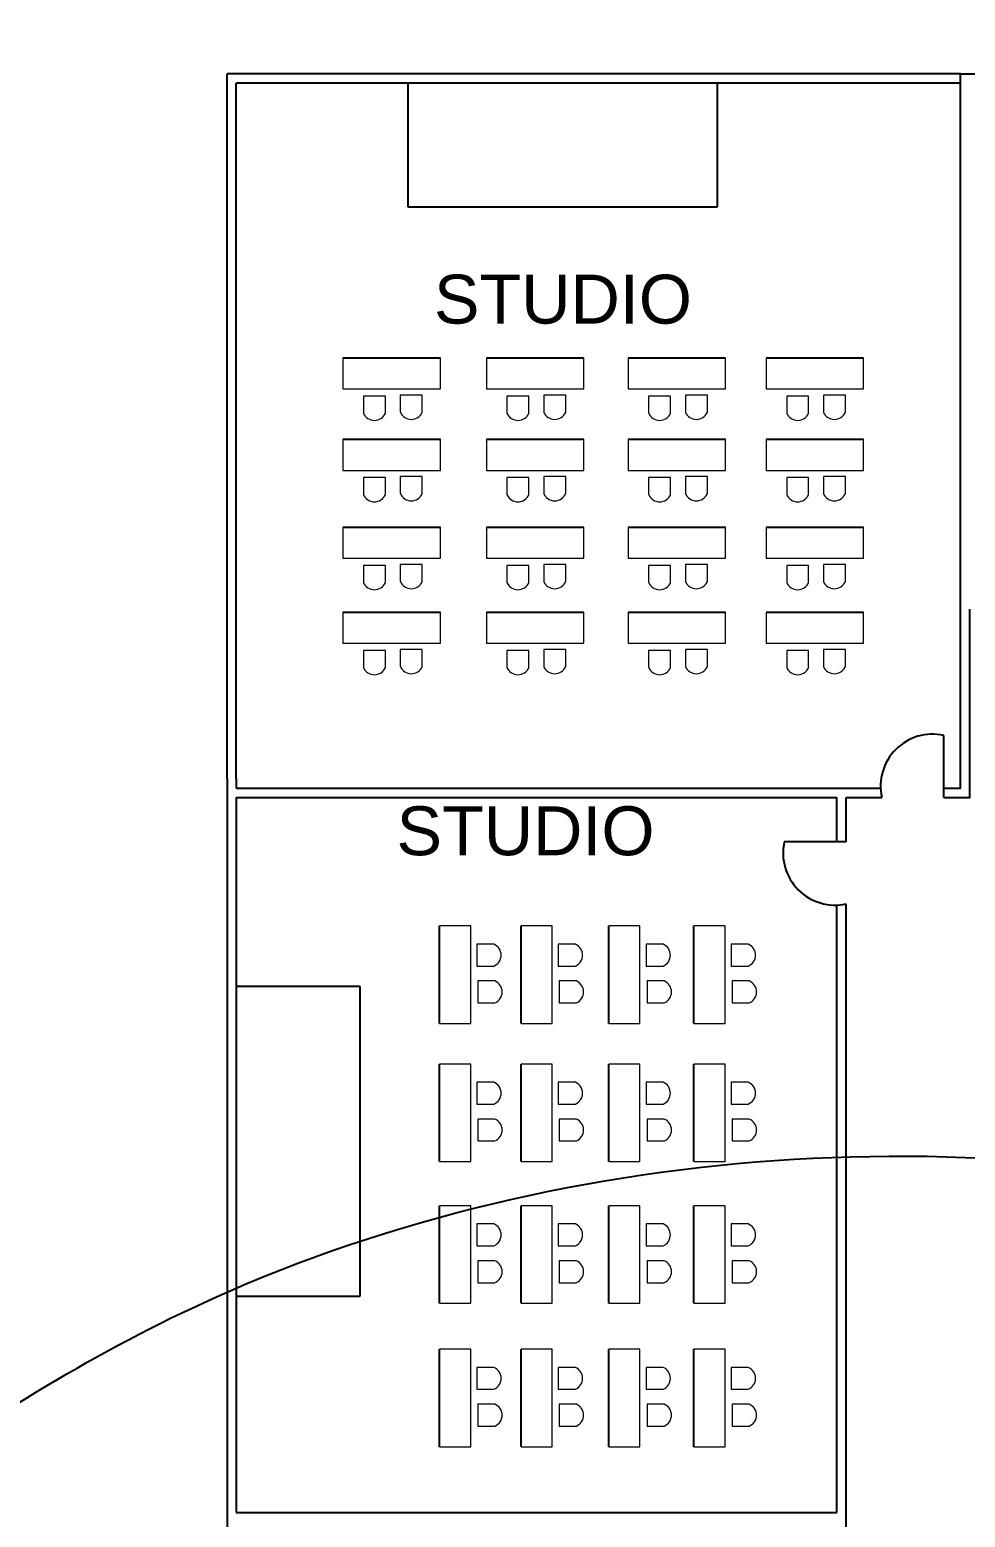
# Model space of a CAD drawing. Header units: millimetres. Extents: x 586 to 1010, y 369 to 668.
# Drawn here: x 690.01 to 705.12, y 551.94 to 575.96 of the extents above; entities that cross this region are included whole.
import ezdxf

# ---------------------------------------------------------------- set-up
doc = ezdxf.new("R2010")
doc.units = ezdxf.units.MM
doc.layers.add('finiture', color=7, linetype='Continuous', lineweight=20)
doc.styles.get("Standard").update_dxf_attribs({"font": 'arial.ttf'})

msp = doc.modelspace()

# ---------------------------------------------------------------- linework, layer by layer
at = {"lineweight": 25}
for p, q in [((693.201, 563.864), (693.201, 575.247)), ((693.351, 563.864), (693.351, 575.097)), ((705.049, 575.072), (705.049, 575.247)), ((705.049, 575.247), (710.98, 575.247)), ((705.049, 570.072), (705.049, 575.072)), ((705.049, 570.072), (705.049, 570.072)), ((704.777, 563.564), (704.777, 564.564)), ((703.201, 562.845), (702.201, 562.845)), ((693.351, 552.014), (703.051, 552.014))]:
    msp.add_line(p, q, dxfattribs=at)
for p, q in [((696.124, 575.097), (696.124, 573.097)), ((701.124, 573.097), (701.124, 575.097)), ((696.124, 573.097), (701.124, 573.097)), ((695.074, 570.661), (696.647, 570.661)), ((697.391, 570.661), (698.964, 570.661)), ((699.679, 570.661), (701.253, 570.661)), ((701.908, 570.661), (703.482, 570.661)), ((695.074, 569.346), (696.647, 569.346)), ((697.391, 569.346), (698.964, 569.346)), ((699.679, 569.346), (701.253, 569.346)), ((701.908, 569.346), (703.482, 569.346)), ((695.074, 567.927), (696.647, 567.927)), ((697.391, 567.927), (698.964, 567.927)), ((699.679, 567.927), (701.253, 567.927)), ((701.908, 567.927), (703.482, 567.927)), ((695.074, 566.553), (696.647, 566.553)), ((697.391, 566.553), (698.964, 566.553)), ((699.679, 566.553), (701.253, 566.553)), ((701.908, 566.553), (703.482, 566.553)), ((696.635, 559.913), (696.635, 561.487)), ((697.95, 559.913), (697.95, 561.487)), ((699.369, 559.913), (699.369, 561.487)), ((700.743, 559.913), (700.743, 561.487)), ((695.351, 560.51), (693.351, 560.51)), ((695.351, 555.51), (695.351, 560.51)), ((696.635, 557.684), (696.635, 559.258)), ((697.95, 557.684), (697.95, 559.258)), ((699.369, 557.684), (699.369, 559.258)), ((700.743, 557.684), (700.743, 559.258)), ((696.635, 555.396), (696.635, 556.969)), ((697.95, 555.396), (697.95, 556.969)), ((699.369, 555.396), (699.369, 556.969)), ((700.743, 555.396), (700.743, 556.969)), ((693.351, 555.51), (695.351, 555.51)), ((696.635, 553.079), (696.635, 554.652)), ((697.95, 553.079), (697.95, 554.652)), ((699.369, 553.079), (699.369, 554.652)), ((700.743, 553.079), (700.743, 554.652))]:
    msp.add_line(p, q)
for points in [[(705.049, 575.247), (693.201, 575.247)], [(705.049, 575.097), (693.351, 575.097)], [(704.777, 563.714), (705.049, 563.714), (705.049, 575.097)], [(704.777, 563.564), (705.199, 563.564), (705.199, 566.6)], [(693.201, 563.864), (693.201, 552.014)], [(693.351, 563.864), (693.351, 563.714)], [(693.351, 563.714), (703.758, 563.714)], [(693.351, 563.564), (703.051, 563.564)], [(693.351, 563.564), (693.351, 552.014)], [(703.051, 562.845), (703.051, 563.564)], [(703.201, 563.564), (703.777, 563.564)], [(703.201, 562.845), (703.201, 563.564)], [(703.051, 552.014), (703.051, 561.825)], [(703.201, 551.335), (703.201, 561.845)], [(693.201, 552.014), (693.201, 546.172)]]:
    msp.add_lwpolyline(points, dxfattribs=at)
for centre, start, end in [((704.595, 563.746), 77.4951, 192.5049), ((703.02, 562.663), 167.4951, 282.5049)]:
    msp.add_arc(centre, 0.838, start, end, dxfattribs=at)
at = {"color": 254, "lineweight": 25}
for points in [[(671.712, 620.709), (706.735, 621.773), (754.26, 613.83), (814.661, 600.148), (855.757, 598.01), (895.067, 567.065), (920.01, 542.018), (952.008, 521.248), (977.223, 504.653), (979.635, 479.234), (986.344, 463.855), (988.798, 462.385)], [(654.944, 595.472), (670.267, 587.317), (714.302, 595.165), (787.089, 595.165), (819.394, 580.944), (821.03, 562.85), (813.491, 552.788), (808.734, 539.671), (796.407, 534.706), (791.022, 527.249), (791.022, 507.547), (797.301, 476.527), (814.975, 463.89), (836.148, 474.682), (874.022, 478.588), (885.729, 462.733), (863.004, 436.079), (845.789, 420.685), (845.104, 408.675)], [(639.207, 583.438), (644.727, 575.638), (657.796, 553.44), (668.404, 543.929), (682.518, 548.731), (692.984, 555.478), (711.934, 556.583), (734.346, 532.133), (750.593, 477.748), (754.137, 444.164), (776.466, 425.447), (782.617, 412.235)]]:
    msp.add_spline(points, degree=3, dxfattribs=at)
at = {"layer": 'finiture'}
for p, q in [((695.074, 570.661), (695.074, 570.159)), ((696.647, 570.159), (696.647, 570.661)), ((697.391, 570.661), (697.391, 570.159)), ((698.964, 570.159), (698.964, 570.661)), ((699.679, 570.661), (699.679, 570.159)), ((701.253, 570.159), (701.253, 570.661)), ((701.908, 570.661), (701.908, 570.159)), ((703.482, 570.159), (703.482, 570.661)), ((695.074, 570.159), (696.647, 570.159)), ((695.76, 570.043), (695.405, 570.043)), ((695.405, 570.043), (695.405, 569.768)), ((695.76, 569.768), (695.76, 570.043)), ((696.354, 570.059), (696, 570.059)), ((696, 570.059), (696, 569.784)), ((696.354, 569.784), (696.354, 570.059)), ((697.391, 570.159), (698.964, 570.159)), ((698.076, 570.043), (697.722, 570.043)), ((697.722, 570.043), (697.722, 569.768)), ((698.076, 569.768), (698.076, 570.043)), ((698.671, 570.059), (698.317, 570.059)), ((698.317, 570.059), (698.317, 569.784)), ((698.671, 569.784), (698.671, 570.059)), ((699.679, 570.159), (701.253, 570.159)), ((700.365, 570.043), (700.011, 570.043)), ((700.011, 570.043), (700.011, 569.768)), ((700.365, 569.768), (700.365, 570.043)), ((700.959, 570.059), (700.605, 570.059)), ((700.605, 570.059), (700.605, 569.784)), ((700.959, 569.784), (700.959, 570.059)), ((701.908, 570.159), (703.482, 570.159)), ((702.594, 570.043), (702.24, 570.043)), ((702.24, 570.043), (702.24, 569.768)), ((702.594, 569.768), (702.594, 570.043)), ((703.188, 570.059), (702.834, 570.059)), ((702.834, 570.059), (702.834, 569.784)), ((703.188, 569.784), (703.188, 570.059)), ((695.074, 569.346), (695.074, 568.844)), ((696.647, 568.844), (696.647, 569.346)), ((697.391, 569.346), (697.391, 568.844)), ((698.964, 568.844), (698.964, 569.346)), ((699.679, 569.346), (699.679, 568.844)), ((701.253, 568.844), (701.253, 569.346)), ((701.908, 569.346), (701.908, 568.844)), ((703.482, 568.844), (703.482, 569.346)), ((695.074, 568.844), (696.647, 568.844)), ((697.391, 568.844), (698.964, 568.844)), ((699.679, 568.844), (701.253, 568.844)), ((701.908, 568.844), (703.482, 568.844)), ((695.76, 568.728), (695.405, 568.728)), ((695.405, 568.728), (695.405, 568.452)), ((695.76, 568.452), (695.76, 568.728)), ((696.354, 568.744), (696, 568.744)), ((696, 568.744), (696, 568.469)), ((696.354, 568.469), (696.354, 568.744)), ((698.076, 568.728), (697.722, 568.728)), ((697.722, 568.728), (697.722, 568.452)), ((698.076, 568.452), (698.076, 568.728)), ((698.671, 568.744), (698.317, 568.744)), ((698.317, 568.744), (698.317, 568.469)), ((698.671, 568.469), (698.671, 568.744)), ((700.365, 568.728), (700.011, 568.728)), ((700.011, 568.728), (700.011, 568.452)), ((700.365, 568.452), (700.365, 568.728)), ((700.959, 568.744), (700.605, 568.744)), ((700.605, 568.744), (700.605, 568.469)), ((700.959, 568.469), (700.959, 568.744)), ((702.594, 568.728), (702.24, 568.728)), ((702.24, 568.728), (702.24, 568.452)), ((702.594, 568.452), (702.594, 568.728)), ((703.188, 568.744), (702.834, 568.744)), ((702.834, 568.744), (702.834, 568.469)), ((703.188, 568.469), (703.188, 568.744)), ((695.074, 567.927), (695.074, 567.425)), ((696.647, 567.425), (696.647, 567.927)), ((697.391, 567.927), (697.391, 567.425)), ((698.964, 567.425), (698.964, 567.927)), ((699.679, 567.927), (699.679, 567.425)), ((701.253, 567.425), (701.253, 567.927)), ((701.908, 567.927), (701.908, 567.425)), ((703.482, 567.425), (703.482, 567.927)), ((695.074, 567.425), (696.647, 567.425)), ((697.391, 567.425), (698.964, 567.425)), ((699.679, 567.425), (701.253, 567.425)), ((701.908, 567.425), (703.482, 567.425)), ((695.76, 567.309), (695.405, 567.309)), ((695.405, 567.309), (695.405, 567.033)), ((695.76, 567.033), (695.76, 567.309)), ((696.354, 567.325), (696, 567.325)), ((696, 567.325), (696, 567.049)), ((696.354, 567.049), (696.354, 567.325)), ((698.076, 567.309), (697.722, 567.309)), ((697.722, 567.309), (697.722, 567.033)), ((698.076, 567.033), (698.076, 567.309)), ((698.671, 567.325), (698.317, 567.325)), ((698.317, 567.325), (698.317, 567.049)), ((698.671, 567.049), (698.671, 567.325)), ((700.365, 567.309), (700.011, 567.309)), ((700.011, 567.309), (700.011, 567.033)), ((700.365, 567.033), (700.365, 567.309)), ((700.959, 567.325), (700.605, 567.325)), ((700.605, 567.325), (700.605, 567.049)), ((700.959, 567.049), (700.959, 567.325)), ((702.594, 567.309), (702.24, 567.309)), ((702.24, 567.309), (702.24, 567.033)), ((702.594, 567.033), (702.594, 567.309)), ((703.188, 567.325), (702.834, 567.325)), ((702.834, 567.325), (702.834, 567.049)), ((703.188, 567.049), (703.188, 567.325)), ((695.074, 566.553), (695.074, 566.051)), ((696.647, 566.051), (696.647, 566.553)), ((697.391, 566.553), (697.391, 566.051)), ((698.964, 566.051), (698.964, 566.553)), ((699.679, 566.553), (699.679, 566.051)), ((701.253, 566.051), (701.253, 566.553)), ((701.908, 566.553), (701.908, 566.051)), ((703.482, 566.051), (703.482, 566.553)), ((695.074, 566.051), (696.647, 566.051)), ((695.76, 565.935), (695.405, 565.935)), ((695.405, 565.935), (695.405, 565.66)), ((695.76, 565.66), (695.76, 565.935)), ((696.354, 565.951), (696, 565.951)), ((696, 565.951), (696, 565.676)), ((696.354, 565.676), (696.354, 565.951)), ((697.391, 566.051), (698.964, 566.051)), ((698.076, 565.935), (697.722, 565.935)), ((697.722, 565.935), (697.722, 565.66)), ((698.076, 565.66), (698.076, 565.935)), ((698.671, 565.951), (698.317, 565.951)), ((698.317, 565.951), (698.317, 565.676)), ((698.671, 565.676), (698.671, 565.951)), ((699.679, 566.051), (701.253, 566.051)), ((700.365, 565.935), (700.011, 565.935)), ((700.011, 565.935), (700.011, 565.66)), ((700.365, 565.66), (700.365, 565.935)), ((700.959, 565.951), (700.605, 565.951)), ((700.605, 565.951), (700.605, 565.676)), ((700.959, 565.676), (700.959, 565.951)), ((701.908, 566.051), (703.482, 566.051)), ((702.594, 565.935), (702.24, 565.935)), ((702.24, 565.935), (702.24, 565.66)), ((702.594, 565.66), (702.594, 565.935)), ((703.188, 565.951), (702.834, 565.951)), ((702.834, 565.951), (702.834, 565.676)), ((703.188, 565.676), (703.188, 565.951)), ((697.137, 561.487), (696.635, 561.487)), ((697.137, 559.913), (697.137, 561.487)), ((698.452, 561.487), (697.95, 561.487)), ((698.452, 559.913), (698.452, 561.487)), ((699.871, 561.487), (699.369, 561.487)), ((699.871, 559.913), (699.871, 561.487)), ((701.245, 561.487), (700.743, 561.487)), ((701.245, 559.913), (701.245, 561.487)), ((697.237, 561.193), (697.237, 560.839)), ((697.512, 561.193), (697.237, 561.193)), ((698.552, 561.193), (698.552, 560.839)), ((698.828, 561.193), (698.552, 561.193)), ((699.971, 561.193), (699.971, 560.839)), ((700.247, 561.193), (699.971, 561.193)), ((701.345, 561.193), (701.345, 560.839)), ((701.62, 561.193), (701.345, 561.193)), ((697.237, 560.839), (697.512, 560.839)), ((698.552, 560.839), (698.828, 560.839)), ((699.971, 560.839), (700.247, 560.839)), ((701.345, 560.839), (701.62, 560.839)), ((697.253, 560.599), (697.253, 560.245)), ((697.528, 560.599), (697.253, 560.599)), ((698.568, 560.599), (698.568, 560.245)), ((698.844, 560.599), (698.568, 560.599)), ((699.987, 560.599), (699.987, 560.245)), ((700.263, 560.599), (699.987, 560.599)), ((701.361, 560.599), (701.361, 560.245)), ((701.636, 560.599), (701.361, 560.599)), ((697.253, 560.245), (697.528, 560.245)), ((698.568, 560.245), (698.844, 560.245)), ((699.987, 560.245), (700.263, 560.245)), ((701.361, 560.245), (701.636, 560.245)), ((696.635, 559.913), (697.137, 559.913)), ((697.95, 559.913), (698.452, 559.913)), ((699.369, 559.913), (699.871, 559.913)), ((700.743, 559.913), (701.245, 559.913)), ((697.137, 559.258), (696.635, 559.258)), ((697.137, 557.684), (697.137, 559.258)), ((698.452, 559.258), (697.95, 559.258)), ((698.452, 557.684), (698.452, 559.258)), ((699.871, 559.258), (699.369, 559.258)), ((699.871, 557.684), (699.871, 559.258)), ((701.245, 559.258), (700.743, 559.258)), ((701.245, 557.684), (701.245, 559.258)), ((697.237, 558.964), (697.237, 558.61)), ((697.512, 558.964), (697.237, 558.964)), ((698.552, 558.964), (698.552, 558.61)), ((698.828, 558.964), (698.552, 558.964)), ((699.971, 558.964), (699.971, 558.61)), ((700.247, 558.964), (699.971, 558.964)), ((701.345, 558.964), (701.345, 558.61)), ((701.62, 558.964), (701.345, 558.964)), ((697.237, 558.61), (697.512, 558.61)), ((698.552, 558.61), (698.828, 558.61)), ((699.971, 558.61), (700.247, 558.61)), ((701.345, 558.61), (701.62, 558.61)), ((697.253, 558.37), (697.253, 558.016)), ((697.528, 558.37), (697.253, 558.37)), ((698.568, 558.37), (698.568, 558.016)), ((698.844, 558.37), (698.568, 558.37)), ((699.987, 558.37), (699.987, 558.016)), ((700.263, 558.37), (699.987, 558.37)), ((701.361, 558.37), (701.361, 558.016)), ((701.636, 558.37), (701.361, 558.37)), ((697.253, 558.016), (697.528, 558.016)), ((698.568, 558.016), (698.844, 558.016)), ((699.987, 558.016), (700.263, 558.016)), ((701.361, 558.016), (701.636, 558.016)), ((696.635, 557.684), (697.137, 557.684)), ((697.95, 557.684), (698.452, 557.684)), ((699.369, 557.684), (699.871, 557.684)), ((700.743, 557.684), (701.245, 557.684)), ((697.137, 556.969), (696.635, 556.969)), ((697.137, 555.396), (697.137, 556.969)), ((698.452, 556.969), (697.95, 556.969)), ((698.452, 555.396), (698.452, 556.969)), ((699.871, 556.969), (699.369, 556.969)), ((699.871, 555.396), (699.871, 556.969)), ((701.245, 556.969), (700.743, 556.969)), ((701.245, 555.396), (701.245, 556.969)), ((697.237, 556.676), (697.237, 556.322)), ((697.512, 556.676), (697.237, 556.676)), ((698.552, 556.676), (698.552, 556.322)), ((698.828, 556.676), (698.552, 556.676)), ((699.971, 556.676), (699.971, 556.322)), ((700.247, 556.676), (699.971, 556.676)), ((701.345, 556.676), (701.345, 556.322)), ((701.62, 556.676), (701.345, 556.676)), ((697.237, 556.322), (697.512, 556.322)), ((698.552, 556.322), (698.828, 556.322)), ((699.971, 556.322), (700.247, 556.322)), ((701.345, 556.322), (701.62, 556.322)), ((697.253, 556.082), (697.253, 555.727)), ((697.528, 556.082), (697.253, 556.082)), ((698.568, 556.082), (698.568, 555.727)), ((698.844, 556.082), (698.568, 556.082)), ((699.987, 556.082), (699.987, 555.727)), ((700.263, 556.082), (699.987, 556.082)), ((701.361, 556.082), (701.361, 555.727)), ((701.636, 556.082), (701.361, 556.082)), ((697.253, 555.727), (697.528, 555.727)), ((698.568, 555.727), (698.844, 555.727)), ((699.987, 555.727), (700.263, 555.727)), ((701.361, 555.727), (701.636, 555.727)), ((696.635, 555.396), (697.137, 555.396)), ((697.95, 555.396), (698.452, 555.396)), ((699.369, 555.396), (699.871, 555.396)), ((700.743, 555.396), (701.245, 555.396)), ((697.137, 554.652), (696.635, 554.652)), ((697.137, 553.079), (697.137, 554.652)), ((698.452, 554.652), (697.95, 554.652)), ((698.452, 553.079), (698.452, 554.652)), ((699.871, 554.652), (699.369, 554.652)), ((699.871, 553.079), (699.871, 554.652)), ((701.245, 554.652), (700.743, 554.652)), ((701.245, 553.079), (701.245, 554.652)), ((697.237, 554.359), (697.237, 554.005)), ((697.512, 554.359), (697.237, 554.359)), ((698.552, 554.359), (698.552, 554.005)), ((698.828, 554.359), (698.552, 554.359)), ((699.971, 554.359), (699.971, 554.005)), ((700.247, 554.359), (699.971, 554.359)), ((701.345, 554.359), (701.345, 554.005)), ((701.62, 554.359), (701.345, 554.359)), ((697.237, 554.005), (697.512, 554.005)), ((698.552, 554.005), (698.828, 554.005)), ((699.971, 554.005), (700.247, 554.005)), ((701.345, 554.005), (701.62, 554.005)), ((697.253, 553.765), (697.253, 553.41)), ((697.528, 553.765), (697.253, 553.765)), ((698.568, 553.765), (698.568, 553.41)), ((698.844, 553.765), (698.568, 553.765)), ((699.987, 553.765), (699.987, 553.41)), ((700.263, 553.765), (699.987, 553.765)), ((701.361, 553.765), (701.361, 553.41)), ((701.636, 553.765), (701.361, 553.765)), ((697.253, 553.41), (697.528, 553.41)), ((698.568, 553.41), (698.844, 553.41)), ((699.987, 553.41), (700.263, 553.41)), ((701.361, 553.41), (701.636, 553.41)), ((696.635, 553.079), (697.137, 553.079)), ((697.95, 553.079), (698.452, 553.079)), ((699.369, 553.079), (699.871, 553.079)), ((700.743, 553.079), (701.245, 553.079))]:
    msp.add_line(p, q, dxfattribs=at)
for centre, start, end in [((695.582, 569.843), 203.0497, 336.9503), ((696.177, 569.859), 203.0497, 336.9503), ((697.899, 569.843), 203.0497, 336.9503), ((698.494, 569.859), 203.0497, 336.9503), ((700.188, 569.843), 203.0497, 336.9503), ((700.782, 569.859), 203.0497, 336.9503), ((702.417, 569.843), 203.0497, 336.9503), ((703.011, 569.859), 203.0497, 336.9503), ((695.582, 568.528), 203.0497, 336.9503), ((696.177, 568.544), 203.0497, 336.9503), ((697.899, 568.528), 203.0497, 336.9503), ((698.494, 568.544), 203.0497, 336.9503), ((700.188, 568.528), 203.0497, 336.9503), ((700.782, 568.544), 203.0497, 336.9503), ((702.417, 568.528), 203.0497, 336.9503), ((703.011, 568.544), 203.0497, 336.9503), ((695.582, 567.109), 203.0497, 336.9503), ((696.177, 567.125), 203.0497, 336.9503), ((697.899, 567.109), 203.0497, 336.9503), ((698.494, 567.125), 203.0497, 336.9503), ((700.188, 567.109), 203.0497, 336.9503), ((700.782, 567.125), 203.0497, 336.9503), ((702.417, 567.109), 203.0497, 336.9503), ((703.011, 567.125), 203.0497, 336.9503), ((695.582, 565.735), 203.0497, 336.9503), ((696.177, 565.751), 203.0497, 336.9503), ((697.899, 565.735), 203.0497, 336.9503), ((698.494, 565.751), 203.0497, 336.9503), ((700.188, 565.735), 203.0497, 336.9503), ((700.782, 565.751), 203.0497, 336.9503), ((702.417, 565.735), 203.0497, 336.9503), ((703.011, 565.751), 203.0497, 336.9503), ((697.437, 561.016), 293.0497, 66.9503), ((698.752, 561.016), 293.0497, 66.9503), ((700.171, 561.016), 293.0497, 66.9503), ((701.545, 561.016), 293.0497, 66.9503), ((697.453, 560.422), 293.0497, 66.9503), ((698.768, 560.422), 293.0497, 66.9503), ((700.188, 560.422), 293.0497, 66.9503), ((701.561, 560.422), 293.0497, 66.9503), ((697.437, 558.787), 293.0497, 66.9503), ((698.752, 558.787), 293.0497, 66.9503), ((700.171, 558.787), 293.0497, 66.9503), ((701.545, 558.787), 293.0497, 66.9503), ((697.453, 558.193), 293.0497, 66.9503), ((698.768, 558.193), 293.0497, 66.9503), ((700.188, 558.193), 293.0497, 66.9503), ((701.561, 558.193), 293.0497, 66.9503), ((697.437, 556.499), 293.0497, 66.9503), ((698.752, 556.499), 293.0497, 66.9503), ((700.171, 556.499), 293.0497, 66.9503), ((701.545, 556.499), 293.0497, 66.9503), ((697.453, 555.904), 293.0497, 66.9503), ((698.768, 555.904), 293.0497, 66.9503), ((700.188, 555.904), 293.0497, 66.9503), ((701.561, 555.904), 293.0497, 66.9503), ((697.437, 554.182), 293.0497, 66.9503), ((698.752, 554.182), 293.0497, 66.9503), ((700.171, 554.182), 293.0497, 66.9503), ((701.545, 554.182), 293.0497, 66.9503), ((697.453, 553.588), 293.0497, 66.9503), ((698.768, 553.588), 293.0497, 66.9503), ((700.188, 553.588), 293.0497, 66.9503), ((701.561, 553.588), 293.0497, 66.9503)]:
    msp.add_arc(centre, 0.192, start, end, dxfattribs=at)

# ---------------------------------------------------------------- texts
at = {"lineweight": 25}
for p in [(696.543, 571.214), (695.939, 562.629)]:
    msp.add_text('STUDIO', height=0.7897, dxfattribs=at).set_placement(p)

doc.saveas('drawing.dxf')
